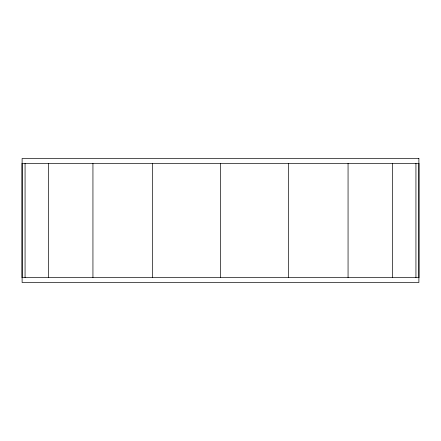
<?xml version="1.0" encoding="UTF-8"?>
<svg xmlns="http://www.w3.org/2000/svg" width="441" height="441" viewBox="0 0 441 441"><rect width="100%" height="100%" fill="white"/><g stroke="black" fill="none" stroke-linecap="round" stroke-linejoin="round"><path stroke-width="0.66" d="M22.111 163.446L418.889 163.446M22.111 277.554L418.889 277.554M418.95 163.446L418.95 277.554M415.935 163.446L415.935 277.554M392.363 163.446L392.363 277.554M348.059 163.446L348.059 277.554M288.375 163.446L288.375 277.554M220.5 163.446L220.5 277.554M152.625 163.446L152.625 277.554M92.941 163.446L92.941 277.554M48.637 163.446L48.637 277.554M25.065 163.446L25.065 277.554M22.05 163.446L22.05 277.554M418.889 158.484L22.111 158.484L22.111 282.516L418.889 282.516L418.889 158.484"/></g></svg>
